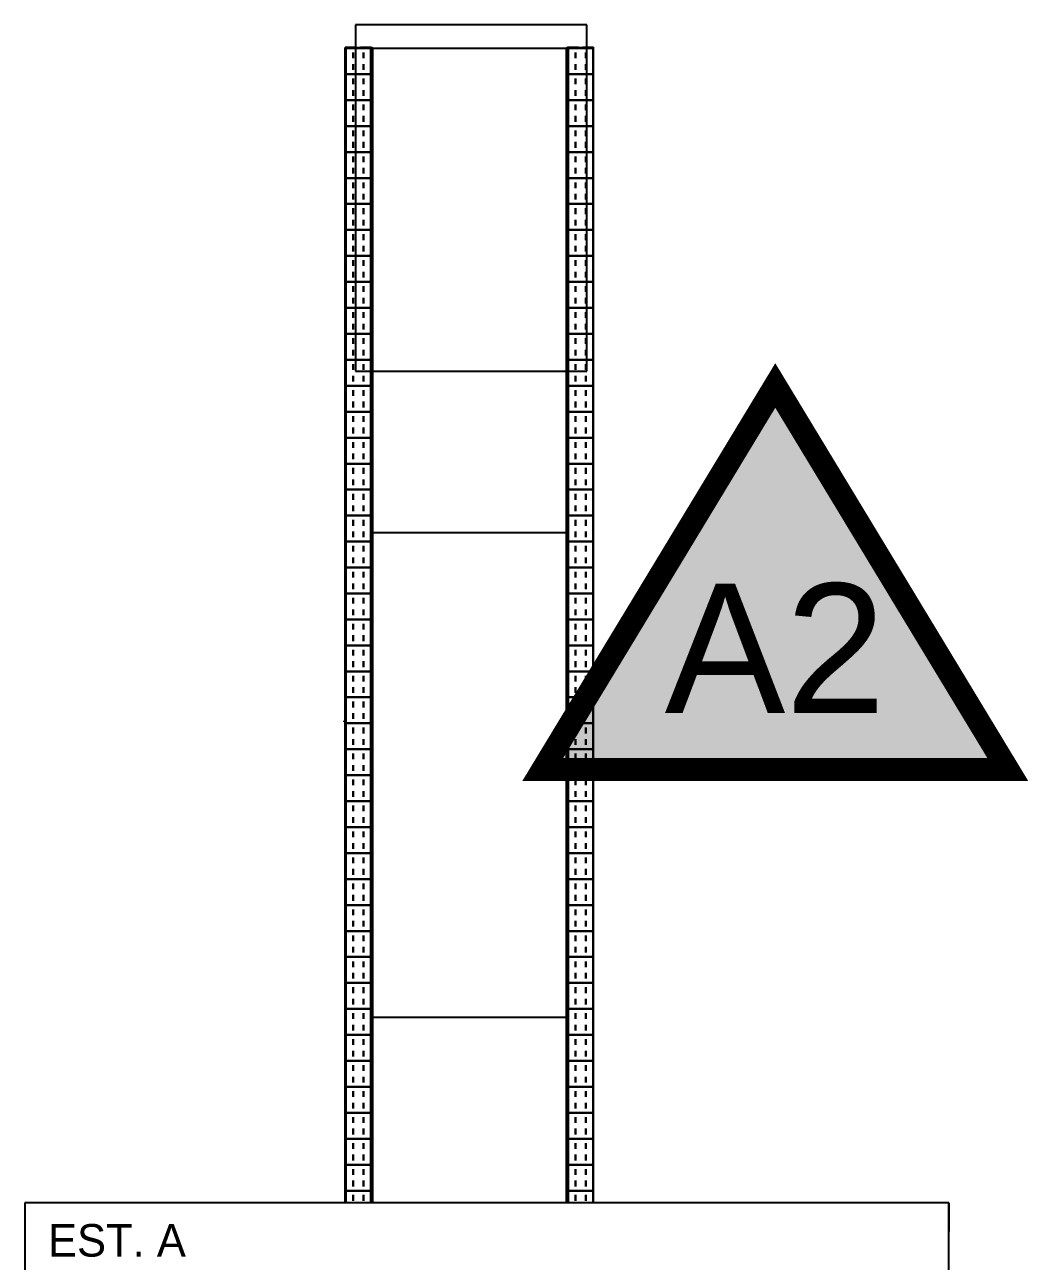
# Model space of a CAD drawing. Header units: metres. Extents: x 151 to 270, y 180 to 223.
# Drawn here: x 166.44 to 168.177, y 206.502 to 208.644 of the extents above; entities that cross this region are included whole.
import ezdxf
from ezdxf.enums import TextEntityAlignment as Align

# ---------------------------------------------------------------- set-up
doc = ezdxf.new("R2010")
doc.units = ezdxf.units.M
doc.layers.add('1-AREA DE PRODUCCION', color=7, linetype='Continuous')
doc.layers.add('2-SEÑALETICA', color=2, linetype='Continuous')
doc.styles.add('SEN-ARIAL', font='arial.ttf')

# ---------------------------------------------------------------- blocks, each defined once
blk = doc.blocks.new('SEÑ_ADVERTENCIA')
at = {"true_color": 0xffd100}
blk.add_hatch(color=2, dxfattribs=at).paths.add_polyline_path([(0, 0.3675), (0.4025, -0.2975), (-0.4025, -0.2975)])
at = {"color": 250, "const_width": 0.04}
blk.add_lwpolyline([(0, 0.3675), (0.4025, -0.2975), (-0.4025, -0.2975)], close=True, dxfattribs=at)
at = {"color": 250, "style": 'SEN-ARIAL'}
blk.add_attdef('CODIGO', text='', height=0.224, dxfattribs=at).set_placement((0, -0.0875), align=Align.MIDDLE_CENTER)
at = {"style": 'SEN-ARIAL', "flags": 1}
for tag, p in [('DESCRIPCION', (0, -0.55)), ('NOM', (0, -0.75))]:
    blk.add_attdef(tag, p, '', height=0.1, dxfattribs=at)

msp = doc.modelspace()

# ---------------------------------------------------------------- linework, layer by layer
at = {"layer": '1-AREA DE PRODUCCION', "color": 0, "lineweight": -2}
for p, q in [((167.413, 208.644), (167.013, 208.644)), ((167.013, 208.644), (167.013, 208.044)), ((167.413, 208.044), (167.413, 208.644)), ((167.013, 208.044), (167.413, 208.044))]:
    msp.add_line(p, q, dxfattribs=at)
at = {"layer": '1-AREA DE PRODUCCION', "color": 0, "linetype": 'Continuous', "lineweight": 30}
for p, q in [((166.9951, 208.6042), (166.9951, 208.6043)), ((166.9951, 208.6038), (166.9951, 208.6042)), ((166.9951, 208.6036), (166.9951, 208.6038)), ((166.9951, 208.545), (166.9951, 208.6036)), ((166.9971, 208.6042), (166.9961, 208.6042)), ((166.9961, 208.6039), (166.9971, 208.6039)), ((167.0052, 208.6034), (166.9961, 208.6034)), ((166.9961, 208.6033), (166.9961, 208.6034)), ((166.9961, 208.6033), (167.0391, 208.6033)), ((166.9961, 208.6033), (166.9961, 208.5583)), ((166.9981, 208.6043), (166.9981, 208.6042)), ((166.9981, 208.6038), (166.9981, 208.6042)), ((166.9981, 208.6038), (166.9981, 208.6038)), ((166.9981, 208.6036), (166.9981, 208.6035)), ((166.9985, 208.6035), (167.0052, 208.6035)), ((167.0011, 208.6036), (166.9986, 208.6036)), ((167.0043, 208.6042), (166.9998, 208.6043)), ((166.9998, 208.6037), (167.0043, 208.6039)), ((167.0001, 208.6044), (167.0126, 208.6044)), ((167.0052, 208.6034), (167.0001, 208.6034)), ((167.006, 208.6038), (167.0015, 208.6036)), ((167.0046, 208.6039), (167.0046, 208.6041)), ((167.0052, 208.6035), (167.0052, 208.6034)), ((167.0062, 208.6035), (167.0052, 208.6035)), ((167.0052, 208.6035), (167.0052, 208.6034)), ((167.029, 208.604), (167.0062, 208.604)), ((167.0062, 208.604), (167.0062, 208.6038)), ((167.0062, 208.604), (167.0062, 208.6035)), ((167.029, 208.604), (167.0062, 208.604)), ((167.0086, 208.5858), (167.0086, 208.5958)), ((167.0094, 208.6043), (167.0092, 208.6043)), ((167.0092, 208.6043), (167.0092, 208.6043)), ((167.0092, 208.6043), (167.0092, 208.6043)), ((167.0092, 208.6043), (167.0093, 208.6043)), ((167.0093, 208.6043), (167.0095, 208.6043)), ((167.0096, 208.6043), (167.0094, 208.6043)), ((167.0095, 208.6043), (167.014, 208.6041)), ((167.0099, 208.6043), (167.0096, 208.6043)), ((167.0102, 208.6043), (167.0099, 208.6043)), ((167.0126, 208.6043), (167.0102, 208.6043)), ((167.0136, 208.6044), (167.0136, 208.6044)), ((167.0136, 208.6041), (167.0136, 208.6044)), ((167.0147, 208.6041), (167.0205, 208.6041)), ((167.0212, 208.6041), (167.0257, 208.6043)), ((167.0216, 208.6044), (167.0216, 208.6044)), ((167.0216, 208.6041), (167.0216, 208.6044)), ((167.0226, 208.6044), (167.0351, 208.6044)), ((167.025, 208.6043), (167.0226, 208.6043)), ((167.0253, 208.6043), (167.025, 208.6043)), ((167.0255, 208.6043), (167.0253, 208.6043)), ((167.0257, 208.6043), (167.0255, 208.6043)), ((167.0257, 208.6043), (167.0258, 208.6043)), ((167.0259, 208.6043), (167.0257, 208.6043)), ((167.0258, 208.6043), (167.0259, 208.6043)), ((167.0259, 208.6043), (167.026, 208.6043)), ((167.026, 208.6043), (167.0259, 208.6043)), ((167.0266, 208.5858), (167.0266, 208.5958)), ((167.029, 208.6038), (167.029, 208.604)), ((167.029, 208.6035), (167.029, 208.604)), ((167.03, 208.6035), (167.029, 208.6035)), ((167.0337, 208.6036), (167.0291, 208.6038)), ((167.03, 208.6034), (167.03, 208.6035)), ((167.03, 208.6035), (167.0366, 208.6035)), ((167.03, 208.6034), (167.03, 208.6035)), ((167.0351, 208.6034), (167.03, 208.6034)), ((167.0391, 208.6034), (167.03, 208.6034)), ((167.0306, 208.6041), (167.0306, 208.6039)), ((167.0354, 208.6043), (167.0309, 208.6042)), ((167.0309, 208.6039), (167.0354, 208.6037)), ((167.0366, 208.6036), (167.034, 208.6036)), ((167.0371, 208.6042), (167.0371, 208.6043)), ((167.0371, 208.6038), (167.0371, 208.6042)), ((167.0371, 208.6038), (167.0371, 208.6038)), ((167.0371, 208.6035), (167.0371, 208.6036)), ((167.0391, 208.6042), (167.0381, 208.6042)), ((167.0381, 208.6039), (167.0391, 208.6039)), ((167.0391, 208.6033), (167.0391, 208.6034)), ((167.0391, 208.6033), (167.0391, 208.5583)), ((167.0401, 208.6043), (167.0401, 208.6042)), ((167.0416, 208.6042), (167.0401, 208.6042)), ((167.0401, 208.6035), (167.0401, 208.6042)), ((167.0401, 208.6038), (167.0401, 208.6036)), ((167.0401, 208.6035), (167.0401, 207.764)), ((167.0416, 208.6035), (167.0416, 208.6042)), ((167.0416, 208.6042), (167.0416, 208.6042)), ((167.3801, 208.6042), (167.3786, 208.6042)), ((167.3786, 208.6042), (167.3786, 208.6035)), ((167.3786, 208.6042), (167.3786, 208.6042)), ((167.3801, 208.6043), (167.3801, 208.6042)), ((167.3801, 208.6042), (167.3801, 208.6035)), ((167.3801, 208.6038), (167.3801, 208.6036)), ((167.3801, 207.764), (167.3801, 208.6035)), ((167.3811, 208.6042), (167.3821, 208.6042)), ((167.3821, 208.6039), (167.3811, 208.6039)), ((167.3811, 208.6033), (167.3811, 208.6034)), ((167.3811, 208.6034), (167.3902, 208.6034)), ((167.3811, 208.5583), (167.3811, 208.6033)), ((167.4241, 208.6033), (167.3811, 208.6033)), ((167.3831, 208.6042), (167.3831, 208.6043)), ((167.3831, 208.6042), (167.3831, 208.6038)), ((167.3831, 208.6038), (167.3831, 208.6038)), ((167.3831, 208.6035), (167.3831, 208.6036)), ((167.3902, 208.6035), (167.3835, 208.6035)), ((167.3836, 208.6036), (167.3861, 208.6036)), ((167.3848, 208.6043), (167.3893, 208.6042)), ((167.3893, 208.6039), (167.3848, 208.6037)), ((167.3976, 208.6044), (167.3851, 208.6044)), ((167.3851, 208.6034), (167.3902, 208.6034)), ((167.3865, 208.6036), (167.391, 208.6038)), ((167.3896, 208.6041), (167.3896, 208.6039)), ((167.3902, 208.6034), (167.3902, 208.6035)), ((167.3902, 208.6034), (167.3902, 208.6035)), ((167.3902, 208.6035), (167.3912, 208.6035)), ((167.3912, 208.604), (167.414, 208.604)), ((167.3912, 208.6038), (167.3912, 208.604)), ((167.3912, 208.6035), (167.3912, 208.604)), ((167.414, 208.604), (167.3912, 208.604)), ((167.3936, 208.5958), (167.3936, 208.5858)), ((167.3943, 208.6043), (167.3942, 208.6043)), ((167.3942, 208.6043), (167.3942, 208.6043)), ((167.3942, 208.6043), (167.3942, 208.6043)), ((167.3942, 208.6043), (167.3944, 208.6043)), ((167.3945, 208.6043), (167.3943, 208.6043)), ((167.3944, 208.6043), (167.3946, 208.6043)), ((167.399, 208.6041), (167.3945, 208.6043)), ((167.3946, 208.6043), (167.3949, 208.6043)), ((167.3949, 208.6043), (167.3952, 208.6043)), ((167.3952, 208.6043), (167.3976, 208.6043)), ((167.3986, 208.6044), (167.3986, 208.6044)), ((167.3986, 208.6044), (167.3986, 208.6041)), ((167.4055, 208.6041), (167.3997, 208.6041)), ((167.4107, 208.6043), (167.4062, 208.6041)), ((167.4066, 208.6044), (167.4066, 208.6044)), ((167.4066, 208.6044), (167.4066, 208.6041)), ((167.4201, 208.6044), (167.4076, 208.6044)), ((167.4076, 208.6043), (167.41, 208.6043)), ((167.41, 208.6043), (167.4103, 208.6043)), ((167.4103, 208.6043), (167.4105, 208.6043)), ((167.4105, 208.6043), (167.4107, 208.6043)), ((167.4107, 208.6043), (167.4109, 208.6043)), ((167.4108, 208.6043), (167.4107, 208.6043)), ((167.4109, 208.6043), (167.4108, 208.6043)), ((167.4109, 208.6043), (167.411, 208.6043)), ((167.411, 208.6043), (167.4109, 208.6043)), ((167.4116, 208.5958), (167.4116, 208.5858)), ((167.414, 208.604), (167.414, 208.6038)), ((167.414, 208.604), (167.414, 208.6035)), ((167.414, 208.6035), (167.415, 208.6035)), ((167.4141, 208.6038), (167.4187, 208.6036)), ((167.415, 208.6035), (167.415, 208.6034)), ((167.4216, 208.6035), (167.415, 208.6035)), ((167.415, 208.6035), (167.415, 208.6034)), ((167.415, 208.6034), (167.4201, 208.6034)), ((167.415, 208.6034), (167.4241, 208.6034)), ((167.4156, 208.6039), (167.4156, 208.6041)), ((167.4159, 208.6042), (167.4204, 208.6043)), ((167.4204, 208.6037), (167.4159, 208.6039)), ((167.419, 208.6036), (167.4216, 208.6036)), ((167.4221, 208.6043), (167.4221, 208.6042)), ((167.4221, 208.6042), (167.4221, 208.6038)), ((167.4221, 208.6038), (167.4221, 208.6038)), ((167.4221, 208.6036), (167.4221, 208.6035)), ((167.4231, 208.6042), (167.4241, 208.6042)), ((167.4241, 208.6039), (167.4231, 208.6039)), ((167.4241, 208.6033), (167.4241, 208.6034)), ((167.4241, 208.5583), (167.4241, 208.6033)), ((167.0086, 208.5659), (167.0086, 208.5758)), ((167.0266, 208.5659), (167.0266, 208.5758)), ((167.3936, 208.5758), (167.3936, 208.5659)), ((167.4116, 208.5758), (167.4116, 208.5659)), ((166.9951, 208.5431), (166.9951, 208.545)), ((166.9951, 207.4438), (166.9951, 208.5431)), ((166.9961, 208.5583), (167.0391, 208.5583)), ((166.9961, 208.5583), (166.9961, 208.5134)), ((167.0086, 208.5409), (167.0086, 208.5508)), ((167.0266, 208.5409), (167.0266, 208.5508)), ((167.0391, 208.5583), (167.0391, 208.5134)), ((167.4241, 208.5583), (167.3811, 208.5583)), ((167.3811, 208.5134), (167.3811, 208.5583)), ((167.3936, 208.5508), (167.3936, 208.5409)), ((167.4116, 208.5508), (167.4116, 208.5409)), ((167.4241, 208.5134), (167.4241, 208.5583)), ((167.0086, 208.5209), (167.0086, 208.5308)), ((167.0266, 208.5209), (167.0266, 208.5308)), ((167.3936, 208.5308), (167.3936, 208.5209)), ((167.4116, 208.5308), (167.4116, 208.5209)), ((166.9961, 208.5134), (167.0391, 208.5134)), ((166.9961, 208.5134), (166.9961, 208.4684)), ((167.0086, 208.4959), (167.0086, 208.5058)), ((167.0266, 208.4959), (167.0266, 208.5058)), ((167.0391, 208.5134), (167.0391, 208.4684)), ((167.3811, 208.4684), (167.3811, 208.5134)), ((167.4241, 208.5134), (167.3811, 208.5134)), ((167.3936, 208.5058), (167.3936, 208.4959)), ((167.4116, 208.5058), (167.4116, 208.4959)), ((167.4241, 208.4684), (167.4241, 208.5134)), ((167.0086, 208.4759), (167.0086, 208.4859)), ((167.0266, 208.4759), (167.0266, 208.4859)), ((167.3936, 208.4859), (167.3936, 208.4759)), ((167.4116, 208.4859), (167.4116, 208.4759)), ((166.9961, 208.4684), (167.0391, 208.4684)), ((166.9961, 208.4684), (166.9961, 208.4234)), ((167.0086, 208.4509), (167.0086, 208.4609)), ((167.0266, 208.4509), (167.0266, 208.4609)), ((167.0391, 208.4684), (167.0391, 208.4234)), ((167.3811, 208.4234), (167.3811, 208.4684)), ((167.4241, 208.4684), (167.3811, 208.4684)), ((167.3936, 208.4609), (167.3936, 208.4509)), ((167.4116, 208.4609), (167.4116, 208.4509)), ((167.4241, 208.4234), (167.4241, 208.4684)), ((167.0086, 208.4309), (167.0086, 208.4409)), ((167.0266, 208.4309), (167.0266, 208.4409)), ((167.3936, 208.4409), (167.3936, 208.4309)), ((167.4116, 208.4409), (167.4116, 208.4309)), ((166.9961, 208.4234), (167.0391, 208.4234)), ((166.9961, 208.4234), (166.9961, 208.3784)), ((167.0086, 208.406), (167.0086, 208.4159)), ((167.0266, 208.406), (167.0266, 208.4159)), ((167.0391, 208.4234), (167.0391, 208.3784)), ((167.3811, 208.3784), (167.3811, 208.4234)), ((167.4241, 208.4234), (167.3811, 208.4234)), ((167.3936, 208.4159), (167.3936, 208.406)), ((167.4116, 208.4159), (167.4116, 208.406)), ((167.4241, 208.3784), (167.4241, 208.4234)), ((167.0086, 208.386), (167.0086, 208.3959)), ((167.0266, 208.386), (167.0266, 208.3959)), ((167.3936, 208.3959), (167.3936, 208.386)), ((167.4116, 208.3959), (167.4116, 208.386)), ((166.9961, 208.3784), (167.0391, 208.3784)), ((166.9961, 208.3784), (166.9961, 208.3335)), ((167.0086, 208.361), (167.0086, 208.3709)), ((167.0266, 208.361), (167.0266, 208.3709)), ((167.0391, 208.3784), (167.0391, 208.3335)), ((167.3811, 208.3335), (167.3811, 208.3784)), ((167.4241, 208.3784), (167.3811, 208.3784)), ((167.3936, 208.3709), (167.3936, 208.361)), ((167.4116, 208.3709), (167.4116, 208.361)), ((167.4241, 208.3335), (167.4241, 208.3784)), ((167.0086, 208.341), (167.0086, 208.3509)), ((167.0266, 208.341), (167.0266, 208.3509)), ((167.3936, 208.3509), (167.3936, 208.341)), ((167.4116, 208.3509), (167.4116, 208.341)), ((166.9961, 208.3335), (167.0391, 208.3335)), ((166.9961, 208.3335), (166.9961, 208.2885)), ((167.0391, 208.3335), (167.0391, 208.2885)), ((167.3811, 208.2885), (167.3811, 208.3335)), ((167.4241, 208.3335), (167.3811, 208.3335)), ((167.4241, 208.2885), (167.4241, 208.3335)), ((167.0086, 208.316), (167.0086, 208.326)), ((167.0086, 208.296), (167.0086, 208.306)), ((167.0266, 208.316), (167.0266, 208.326)), ((167.0266, 208.296), (167.0266, 208.306)), ((167.3936, 208.326), (167.3936, 208.316)), ((167.3936, 208.306), (167.3936, 208.296)), ((167.4116, 208.326), (167.4116, 208.316)), ((167.4116, 208.306), (167.4116, 208.296)), ((166.9961, 208.2885), (167.0391, 208.2885)), ((166.9961, 208.2885), (166.9961, 208.2435)), ((167.0391, 208.2885), (167.0391, 208.2435)), ((167.3811, 208.2435), (167.3811, 208.2885)), ((167.4241, 208.2885), (167.3811, 208.2885)), ((167.4241, 208.2435), (167.4241, 208.2885)), ((167.0086, 208.271), (167.0086, 208.281)), ((167.0266, 208.271), (167.0266, 208.281)), ((167.3936, 208.281), (167.3936, 208.271)), ((167.4116, 208.281), (167.4116, 208.271)), ((166.9961, 208.2435), (167.0391, 208.2435)), ((166.9961, 208.2435), (166.9961, 208.1986)), ((167.0086, 208.251), (167.0086, 208.261)), ((167.0266, 208.251), (167.0266, 208.261)), ((167.0391, 208.2435), (167.0391, 208.1986)), ((167.3811, 208.1986), (167.3811, 208.2435)), ((167.4241, 208.2435), (167.3811, 208.2435)), ((167.3936, 208.261), (167.3936, 208.251)), ((167.4116, 208.261), (167.4116, 208.251)), ((167.4241, 208.1986), (167.4241, 208.2435)), ((167.0086, 208.2261), (167.0086, 208.236)), ((167.0266, 208.2261), (167.0266, 208.236)), ((167.3936, 208.236), (167.3936, 208.2261)), ((167.4116, 208.236), (167.4116, 208.2261)), ((167.0086, 208.2061), (167.0086, 208.216)), ((167.0266, 208.2061), (167.0266, 208.216)), ((167.3936, 208.216), (167.3936, 208.2061)), ((167.4116, 208.216), (167.4116, 208.2061)), ((166.9961, 208.1986), (167.0391, 208.1986)), ((166.9961, 208.1986), (166.9961, 208.1536)), ((167.0086, 208.1811), (167.0086, 208.191)), ((167.0266, 208.1811), (167.0266, 208.191)), ((167.0391, 208.1986), (167.0391, 208.1536)), ((167.3811, 208.1536), (167.3811, 208.1986)), ((167.4241, 208.1986), (167.3811, 208.1986)), ((167.3936, 208.191), (167.3936, 208.1811)), ((167.4116, 208.191), (167.4116, 208.1811)), ((167.4241, 208.1536), (167.4241, 208.1986)), ((167.0086, 208.1611), (167.0086, 208.171)), ((167.0266, 208.1611), (167.0266, 208.171)), ((167.3936, 208.171), (167.3936, 208.1611)), ((167.4116, 208.171), (167.4116, 208.1611)), ((166.9961, 208.1536), (167.0391, 208.1536)), ((166.9961, 208.1536), (166.9961, 208.1086)), ((167.0086, 208.1361), (167.0086, 208.1461)), ((167.0266, 208.1361), (167.0266, 208.1461)), ((167.0391, 208.1536), (167.0391, 208.1086)), ((167.3811, 208.1086), (167.3811, 208.1536)), ((167.4241, 208.1536), (167.3811, 208.1536)), ((167.3936, 208.1461), (167.3936, 208.1361)), ((167.4116, 208.1461), (167.4116, 208.1361)), ((167.4241, 208.1086), (167.4241, 208.1536)), ((167.0086, 208.1161), (167.0086, 208.1261)), ((167.0266, 208.1161), (167.0266, 208.1261)), ((167.3936, 208.1261), (167.3936, 208.1161)), ((167.4116, 208.1261), (167.4116, 208.1161)), ((166.9961, 208.1086), (167.0391, 208.1086)), ((166.9961, 208.1086), (166.9961, 208.0636)), ((167.0086, 208.0911), (167.0086, 208.1011)), ((167.0266, 208.0911), (167.0266, 208.1011)), ((167.0391, 208.1086), (167.0391, 208.0636)), ((167.3811, 208.0636), (167.3811, 208.1086)), ((167.4241, 208.1086), (167.3811, 208.1086)), ((167.3936, 208.1011), (167.3936, 208.0911)), ((167.4116, 208.1011), (167.4116, 208.0911)), ((167.4241, 208.0636), (167.4241, 208.1086)), ((167.0086, 208.0712), (167.0086, 208.0811)), ((167.0266, 208.0712), (167.0266, 208.0811)), ((167.3936, 208.0811), (167.3936, 208.0712)), ((167.4116, 208.0811), (167.4116, 208.0712)), ((166.9961, 208.0636), (167.0391, 208.0636)), ((166.9961, 208.0636), (166.9961, 208.0187)), ((167.0086, 208.0462), (167.0086, 208.0561)), ((167.0266, 208.0462), (167.0266, 208.0561)), ((167.0391, 208.0636), (167.0391, 208.0187)), ((167.3811, 208.0187), (167.3811, 208.0636)), ((167.4241, 208.0636), (167.3811, 208.0636)), ((167.3936, 208.0561), (167.3936, 208.0462)), ((167.4116, 208.0561), (167.4116, 208.0462)), ((167.4241, 208.0187), (167.4241, 208.0636)), ((167.0086, 208.0262), (167.0086, 208.0361)), ((167.0266, 208.0262), (167.0266, 208.0361)), ((167.3936, 208.0361), (167.3936, 208.0262)), ((167.4116, 208.0361), (167.4116, 208.0262)), ((166.9961, 208.0187), (167.0391, 208.0187)), ((166.9961, 208.0187), (166.9961, 207.9737)), ((167.0086, 208.0012), (167.0086, 208.0111)), ((167.0266, 208.0012), (167.0266, 208.0111)), ((167.0391, 208.0187), (167.0391, 207.9737)), ((167.3811, 207.9737), (167.3811, 208.0187)), ((167.4241, 208.0187), (167.3811, 208.0187)), ((167.3936, 208.0111), (167.3936, 208.0012)), ((167.4116, 208.0111), (167.4116, 208.0012)), ((167.4241, 207.9737), (167.4241, 208.0187)), ((167.0086, 207.9812), (167.0086, 207.9912)), ((167.0266, 207.9812), (167.0266, 207.9912)), ((167.3936, 207.9912), (167.3936, 207.9812)), ((167.4116, 207.9912), (167.4116, 207.9812)), ((166.9961, 207.9737), (167.0391, 207.9737)), ((166.9961, 207.9737), (166.9961, 207.9287)), ((167.0086, 207.9562), (167.0086, 207.9662)), ((167.0266, 207.9562), (167.0266, 207.9662)), ((167.0391, 207.9737), (167.0391, 207.9287)), ((167.3811, 207.9287), (167.3811, 207.9737)), ((167.4241, 207.9737), (167.3811, 207.9737)), ((167.3936, 207.9662), (167.3936, 207.9562)), ((167.4116, 207.9662), (167.4116, 207.9562)), ((167.4241, 207.9287), (167.4241, 207.9737)), ((167.0086, 207.9362), (167.0086, 207.9462)), ((167.0266, 207.9362), (167.0266, 207.9462)), ((167.3936, 207.9462), (167.3936, 207.9362)), ((167.4116, 207.9462), (167.4116, 207.9362)), ((166.9961, 207.9287), (167.0391, 207.9287)), ((166.9961, 207.9287), (166.9961, 207.8837)), ((167.0086, 207.9113), (167.0086, 207.9212)), ((167.0266, 207.9113), (167.0266, 207.9212)), ((167.0391, 207.9287), (167.0391, 207.8837)), ((167.3811, 207.8837), (167.3811, 207.9287)), ((167.4241, 207.9287), (167.3811, 207.9287)), ((167.3936, 207.9212), (167.3936, 207.9113)), ((167.4116, 207.9212), (167.4116, 207.9113)), ((167.4241, 207.8837), (167.4241, 207.9287)), ((167.0086, 207.8913), (167.0086, 207.9012)), ((167.0266, 207.8913), (167.0266, 207.9012)), ((167.3936, 207.9012), (167.3936, 207.8913)), ((167.4116, 207.9012), (167.4116, 207.8913)), ((166.9961, 207.8837), (167.0391, 207.8837)), ((166.9961, 207.8837), (166.9961, 207.8388)), ((167.0391, 207.8837), (167.0391, 207.8388)), ((167.3811, 207.8388), (167.3811, 207.8837)), ((167.4241, 207.8837), (167.3811, 207.8837)), ((167.4241, 207.8388), (167.4241, 207.8837)), ((167.0086, 207.8663), (167.0086, 207.8762)), ((167.0086, 207.8463), (167.0086, 207.8562)), ((167.0266, 207.8663), (167.0266, 207.8762)), ((167.0266, 207.8463), (167.0266, 207.8562)), ((167.3936, 207.8762), (167.3936, 207.8663)), ((167.3936, 207.8562), (167.3936, 207.8463)), ((167.4116, 207.8762), (167.4116, 207.8663)), ((167.4116, 207.8562), (167.4116, 207.8463)), ((166.9961, 207.8388), (167.0391, 207.8388)), ((166.9961, 207.8388), (166.9961, 207.7938)), ((167.0391, 207.8388), (167.0391, 207.7938)), ((167.3811, 207.7938), (167.3811, 207.8388)), ((167.4241, 207.8388), (167.3811, 207.8388)), ((167.4241, 207.7938), (167.4241, 207.8388)), ((167.0086, 207.8213), (167.0086, 207.8313)), ((167.0266, 207.8213), (167.0266, 207.8313)), ((167.3936, 207.8313), (167.3936, 207.8213)), ((167.4116, 207.8313), (167.4116, 207.8213)), ((166.9961, 207.7938), (167.0391, 207.7938)), ((166.9961, 207.7938), (166.9961, 207.7488)), ((167.0086, 207.8013), (167.0086, 207.8113)), ((167.0266, 207.8013), (167.0266, 207.8113)), ((167.0391, 207.7938), (167.0391, 207.7488)), ((167.3811, 207.7488), (167.3811, 207.7938)), ((167.4241, 207.7938), (167.3811, 207.7938)), ((167.3936, 207.8113), (167.3936, 207.8013)), ((167.4116, 207.8113), (167.4116, 207.8013)), ((167.4241, 207.7488), (167.4241, 207.7938)), ((167.0086, 207.7763), (167.0086, 207.7863)), ((167.0266, 207.7763), (167.0266, 207.7863)), ((167.3936, 207.7863), (167.3936, 207.7763)), ((167.4116, 207.7863), (167.4116, 207.7763)), ((167.0086, 207.7564), (167.0086, 207.7663)), ((167.0266, 207.7564), (167.0266, 207.7663)), ((167.0401, 207.764), (167.0401, 206.9245)), ((167.3801, 206.9245), (167.3801, 207.764)), ((167.3936, 207.7663), (167.3936, 207.7564)), ((167.4116, 207.7663), (167.4116, 207.7564)), ((166.9961, 207.7488), (167.0391, 207.7488)), ((166.9961, 207.7488), (166.9961, 207.7039)), ((167.0086, 207.7314), (167.0086, 207.7413)), ((167.0266, 207.7314), (167.0266, 207.7413)), ((167.0391, 207.7488), (167.0391, 207.7039)), ((167.3811, 207.7039), (167.3811, 207.7488)), ((167.4241, 207.7488), (167.3811, 207.7488)), ((167.3936, 207.7413), (167.3936, 207.7314)), ((167.4116, 207.7413), (167.4116, 207.7314)), ((167.4241, 207.7039), (167.4241, 207.7488)), ((167.0086, 207.7114), (167.0086, 207.7213)), ((167.0266, 207.7114), (167.0266, 207.7213)), ((167.3936, 207.7213), (167.3936, 207.7114)), ((167.4116, 207.7213), (167.4116, 207.7114)), ((166.9961, 207.7039), (167.0391, 207.7039)), ((166.9961, 207.7039), (166.9961, 207.6589)), ((167.0086, 207.6864), (167.0086, 207.6963)), ((167.0266, 207.6864), (167.0266, 207.6963)), ((167.0391, 207.7039), (167.0391, 207.6589)), ((167.3811, 207.6589), (167.3811, 207.7039)), ((167.4241, 207.7039), (167.3811, 207.7039)), ((167.3936, 207.6963), (167.3936, 207.6864)), ((167.4116, 207.6963), (167.4116, 207.6864)), ((167.4241, 207.6589), (167.4241, 207.7039)), ((167.0086, 207.6664), (167.0086, 207.6763)), ((167.0266, 207.6664), (167.0266, 207.6763)), ((167.3936, 207.6763), (167.3936, 207.6664)), ((167.4116, 207.6763), (167.4116, 207.6664)), ((166.9961, 207.6589), (167.0391, 207.6589)), ((166.9961, 207.6589), (166.9961, 207.6139)), ((167.0086, 207.6414), (167.0086, 207.6514)), ((167.0266, 207.6414), (167.0266, 207.6514)), ((167.0391, 207.6589), (167.0391, 207.6139)), ((167.3811, 207.6139), (167.3811, 207.6589)), ((167.4241, 207.6589), (167.3811, 207.6589)), ((167.3936, 207.6514), (167.3936, 207.6414)), ((167.4116, 207.6514), (167.4116, 207.6414)), ((167.4241, 207.6139), (167.4241, 207.6589)), ((167.0086, 207.6214), (167.0086, 207.6314)), ((167.0266, 207.6214), (167.0266, 207.6314)), ((167.3936, 207.6314), (167.3936, 207.6214)), ((167.4116, 207.6314), (167.4116, 207.6214)), ((166.9961, 207.6139), (167.0391, 207.6139)), ((166.9961, 207.6139), (166.9961, 207.5689)), ((167.0086, 207.5964), (167.0086, 207.6064)), ((167.0266, 207.5964), (167.0266, 207.6064)), ((167.0391, 207.6139), (167.0391, 207.5689)), ((167.3811, 207.5689), (167.3811, 207.6139)), ((167.4241, 207.6139), (167.3811, 207.6139)), ((167.3936, 207.6064), (167.3936, 207.5964)), ((167.4116, 207.6064), (167.4116, 207.5964)), ((167.4241, 207.5689), (167.4241, 207.6139)), ((167.0086, 207.5765), (167.0086, 207.5864)), ((167.0266, 207.5765), (167.0266, 207.5864)), ((167.3936, 207.5864), (167.3936, 207.5765)), ((167.4116, 207.5864), (167.4116, 207.5765)), ((166.9961, 207.5689), (167.0391, 207.5689)), ((166.9961, 207.5689), (166.9961, 207.524)), ((167.0086, 207.5515), (167.0086, 207.5614)), ((167.0266, 207.5515), (167.0266, 207.5614)), ((167.0391, 207.5689), (167.0391, 207.524)), ((167.3811, 207.524), (167.3811, 207.5689)), ((167.4241, 207.5689), (167.3811, 207.5689)), ((167.3936, 207.5614), (167.3936, 207.5515)), ((167.4116, 207.5614), (167.4116, 207.5515)), ((167.4241, 207.524), (167.4241, 207.5689)), ((167.0086, 207.5315), (167.0086, 207.5414)), ((167.0266, 207.5315), (167.0266, 207.5414)), ((167.3936, 207.5414), (167.3936, 207.5315)), ((167.4116, 207.5414), (167.4116, 207.5315)), ((166.9961, 207.524), (167.0391, 207.524)), ((166.9961, 207.524), (166.9961, 207.479)), ((167.0086, 207.5065), (167.0086, 207.5164)), ((167.0266, 207.5065), (167.0266, 207.5164)), ((167.0391, 207.524), (167.0391, 207.479)), ((167.3811, 207.479), (167.3811, 207.524)), ((167.4241, 207.524), (167.3811, 207.524)), ((167.3936, 207.5164), (167.3936, 207.5065)), ((167.4116, 207.5164), (167.4116, 207.5065)), ((167.4241, 207.479), (167.4241, 207.524)), ((167.0086, 207.4865), (167.0086, 207.4965)), ((167.0266, 207.4865), (167.0266, 207.4965)), ((167.3936, 207.4965), (167.3936, 207.4865)), ((167.4116, 207.4965), (167.4116, 207.4865)), ((166.9961, 207.479), (167.0391, 207.479)), ((166.9961, 207.479), (166.9961, 207.434)), ((167.0086, 207.4615), (167.0086, 207.4715)), ((167.0266, 207.4615), (167.0266, 207.4715)), ((167.0391, 207.479), (167.0391, 207.434)), ((167.3811, 207.434), (167.3811, 207.479)), ((167.4241, 207.479), (167.3811, 207.479)), ((167.3936, 207.4715), (167.3936, 207.4615)), ((167.4116, 207.4715), (167.4116, 207.4615)), ((167.4241, 207.434), (167.4241, 207.479)), ((167.0086, 207.4415), (167.0086, 207.4515)), ((167.0266, 207.4415), (167.0266, 207.4515)), ((167.3936, 207.4515), (167.3936, 207.4415)), ((167.4116, 207.4515), (167.4116, 207.4415)), ((166.9951, 207.4415), (166.9942, 207.4415)), ((166.9951, 207.4418), (166.9944, 207.4418)), ((166.9951, 207.4422), (166.9947, 207.4422)), ((166.9951, 207.3071), (166.9951, 207.4438)), ((166.9961, 207.434), (167.0391, 207.434)), ((166.9961, 207.434), (166.9961, 207.389)), ((167.0391, 207.434), (167.0391, 207.389)), ((167.3811, 207.389), (167.3811, 207.434)), ((167.4241, 207.434), (167.3811, 207.434)), ((167.4241, 207.389), (167.4241, 207.434)), ((167.0086, 207.4166), (167.0086, 207.4265)), ((167.0086, 207.3966), (167.0086, 207.4065)), ((167.0266, 207.4166), (167.0266, 207.4265)), ((167.0266, 207.3966), (167.0266, 207.4065)), ((167.3936, 207.4265), (167.3936, 207.4166)), ((167.3936, 207.4065), (167.3936, 207.3966)), ((167.4116, 207.4265), (167.4116, 207.4166)), ((167.4116, 207.4065), (167.4116, 207.3966)), ((166.9961, 207.389), (167.0391, 207.389)), ((166.9961, 207.389), (166.9961, 207.3441)), ((167.0391, 207.389), (167.0391, 207.3441)), ((167.3811, 207.3441), (167.3811, 207.389)), ((167.4241, 207.389), (167.3811, 207.389)), ((167.4241, 207.3441), (167.4241, 207.389)), ((167.0086, 207.3716), (167.0086, 207.3815)), ((167.0266, 207.3716), (167.0266, 207.3815)), ((167.3936, 207.3815), (167.3936, 207.3716)), ((167.4116, 207.3815), (167.4116, 207.3716)), ((166.9961, 207.3441), (167.0391, 207.3441)), ((166.9961, 207.3441), (166.9961, 207.2991)), ((167.0086, 207.3516), (167.0086, 207.3615)), ((167.0266, 207.3516), (167.0266, 207.3615)), ((167.0391, 207.3441), (167.0391, 207.2991)), ((167.3811, 207.2991), (167.3811, 207.3441)), ((167.4241, 207.3441), (167.3811, 207.3441)), ((167.3936, 207.3615), (167.3936, 207.3516)), ((167.4116, 207.3615), (167.4116, 207.3516)), ((167.4241, 207.2991), (167.4241, 207.3441)), ((167.0086, 207.3266), (167.0086, 207.3366)), ((167.0266, 207.3266), (167.0266, 207.3366)), ((167.3936, 207.3366), (167.3936, 207.3266)), ((167.4116, 207.3366), (167.4116, 207.3266)), ((166.9951, 207.3052), (166.9951, 207.3071)), ((166.9951, 206.6037), (166.9951, 207.3052)), ((167.0086, 207.3066), (167.0086, 207.3166)), ((167.0266, 207.3066), (167.0266, 207.3166)), ((167.3936, 207.3166), (167.3936, 207.3066)), ((167.4116, 207.3166), (167.4116, 207.3066)), ((166.9961, 207.2991), (167.0391, 207.2991)), ((166.9961, 207.2991), (166.9961, 207.2541)), ((167.0086, 207.2816), (167.0086, 207.2916)), ((167.0266, 207.2816), (167.0266, 207.2916)), ((167.0391, 207.2991), (167.0391, 207.2541)), ((167.3811, 207.2541), (167.3811, 207.2991)), ((167.4241, 207.2991), (167.3811, 207.2991)), ((167.3936, 207.2916), (167.3936, 207.2816)), ((167.4116, 207.2916), (167.4116, 207.2816)), ((167.4241, 207.2541), (167.4241, 207.2991)), ((167.0086, 207.2617), (167.0086, 207.2716)), ((167.0266, 207.2617), (167.0266, 207.2716)), ((167.3936, 207.2716), (167.3936, 207.2617)), ((167.4116, 207.2716), (167.4116, 207.2617)), ((166.9961, 207.2541), (167.0391, 207.2541)), ((166.9961, 207.2541), (166.9961, 207.2092)), ((167.0086, 207.2367), (167.0086, 207.2466)), ((167.0266, 207.2367), (167.0266, 207.2466)), ((167.0391, 207.2541), (167.0391, 207.2092)), ((167.3811, 207.2092), (167.3811, 207.2541)), ((167.4241, 207.2541), (167.3811, 207.2541)), ((167.3936, 207.2466), (167.3936, 207.2367)), ((167.4116, 207.2466), (167.4116, 207.2367)), ((167.4241, 207.2092), (167.4241, 207.2541)), ((167.0086, 207.2167), (167.0086, 207.2266)), ((167.0266, 207.2167), (167.0266, 207.2266)), ((167.3936, 207.2266), (167.3936, 207.2167)), ((167.4116, 207.2266), (167.4116, 207.2167)), ((166.9961, 207.2092), (167.0391, 207.2092)), ((166.9961, 207.2092), (166.9961, 207.1642)), ((167.0086, 207.1917), (167.0086, 207.2016)), ((167.0266, 207.1917), (167.0266, 207.2016)), ((167.0391, 207.2092), (167.0391, 207.1642)), ((167.3811, 207.1642), (167.3811, 207.2092)), ((167.4241, 207.2092), (167.3811, 207.2092)), ((167.3936, 207.2016), (167.3936, 207.1917)), ((167.4116, 207.2016), (167.4116, 207.1917)), ((167.4241, 207.1642), (167.4241, 207.2092)), ((167.0086, 207.1717), (167.0086, 207.1817)), ((167.0266, 207.1717), (167.0266, 207.1817)), ((167.3936, 207.1817), (167.3936, 207.1717)), ((167.4116, 207.1817), (167.4116, 207.1717)), ((166.9961, 207.1642), (167.0391, 207.1642)), ((166.9961, 207.1642), (166.9961, 207.1192)), ((167.0086, 207.1467), (167.0086, 207.1567)), ((167.0266, 207.1467), (167.0266, 207.1567)), ((167.0391, 207.1642), (167.0391, 207.1192)), ((167.3811, 207.1192), (167.3811, 207.1642)), ((167.4241, 207.1642), (167.3811, 207.1642)), ((167.3936, 207.1567), (167.3936, 207.1467)), ((167.4116, 207.1567), (167.4116, 207.1467)), ((167.4241, 207.1192), (167.4241, 207.1642)), ((167.0086, 207.1267), (167.0086, 207.1367)), ((167.0266, 207.1267), (167.0266, 207.1367)), ((167.3936, 207.1367), (167.3936, 207.1267)), ((167.4116, 207.1367), (167.4116, 207.1267)), ((166.9961, 207.1192), (167.0391, 207.1192)), ((166.9961, 207.1192), (166.9961, 207.0742)), ((167.0086, 207.1017), (167.0086, 207.1117)), ((167.0266, 207.1017), (167.0266, 207.1117)), ((167.0391, 207.1192), (167.0391, 207.0742)), ((167.3811, 207.0742), (167.3811, 207.1192)), ((167.4241, 207.1192), (167.3811, 207.1192)), ((167.3936, 207.1117), (167.3936, 207.1017)), ((167.4116, 207.1117), (167.4116, 207.1017)), ((167.4241, 207.0742), (167.4241, 207.1192)), ((167.0086, 207.0818), (167.0086, 207.0917)), ((167.0266, 207.0818), (167.0266, 207.0917)), ((167.3936, 207.0917), (167.3936, 207.0818)), ((167.4116, 207.0917), (167.4116, 207.0818)), ((166.9961, 207.0742), (167.0391, 207.0742)), ((166.9961, 207.0742), (166.9961, 207.0293)), ((167.0086, 207.0568), (167.0086, 207.0667)), ((167.0266, 207.0568), (167.0266, 207.0667)), ((167.0391, 207.0742), (167.0391, 207.0293)), ((167.3811, 207.0293), (167.3811, 207.0742)), ((167.4241, 207.0742), (167.3811, 207.0742)), ((167.3936, 207.0667), (167.3936, 207.0568)), ((167.4116, 207.0667), (167.4116, 207.0568)), ((167.4241, 207.0293), (167.4241, 207.0742)), ((167.0086, 207.0368), (167.0086, 207.0467)), ((167.0266, 207.0368), (167.0266, 207.0467)), ((167.3936, 207.0467), (167.3936, 207.0368)), ((167.4116, 207.0467), (167.4116, 207.0368)), ((166.9961, 207.0293), (167.0391, 207.0293)), ((166.9961, 207.0293), (166.9961, 206.9843)), ((167.0086, 207.0118), (167.0086, 207.0217)), ((167.0266, 207.0118), (167.0266, 207.0217)), ((167.0391, 207.0293), (167.0391, 206.9843)), ((167.3811, 206.9843), (167.3811, 207.0293)), ((167.4241, 207.0293), (167.3811, 207.0293)), ((167.3936, 207.0217), (167.3936, 207.0118)), ((167.4116, 207.0217), (167.4116, 207.0118)), ((167.4241, 206.9843), (167.4241, 207.0293)), ((167.0086, 206.9918), (167.0086, 207.0018)), ((167.0266, 206.9918), (167.0266, 207.0018)), ((167.3936, 207.0018), (167.3936, 206.9918)), ((167.4116, 207.0018), (167.4116, 206.9918)), ((166.9961, 206.9843), (167.0391, 206.9843)), ((166.9961, 206.9843), (166.9961, 206.9393)), ((167.0391, 206.9843), (167.0391, 206.9393)), ((167.3811, 206.9393), (167.3811, 206.9843)), ((167.4241, 206.9843), (167.3811, 206.9843)), ((167.4241, 206.9393), (167.4241, 206.9843)), ((167.0086, 206.9668), (167.0086, 206.9768)), ((167.0086, 206.9468), (167.0086, 206.9568)), ((167.0266, 206.9668), (167.0266, 206.9768)), ((167.0266, 206.9468), (167.0266, 206.9568)), ((167.3936, 206.9768), (167.3936, 206.9668)), ((167.3936, 206.9568), (167.3936, 206.9468)), ((167.4116, 206.9768), (167.4116, 206.9668)), ((167.4116, 206.9568), (167.4116, 206.9468)), ((166.9961, 206.9393), (167.0391, 206.9393)), ((166.9961, 206.9393), (166.9961, 206.8944)), ((167.0391, 206.9393), (167.0391, 206.8944)), ((167.3811, 206.8944), (167.3811, 206.9393)), ((167.4241, 206.9393), (167.3811, 206.9393)), ((167.4241, 206.8944), (167.4241, 206.9393)), ((167.0086, 206.9219), (167.0086, 206.9318)), ((167.0266, 206.9219), (167.0266, 206.9318)), ((167.0401, 206.9245), (167.0401, 206.6037)), ((167.3936, 206.9318), (167.3936, 206.9219)), ((167.4116, 206.9318), (167.4116, 206.9219)), ((166.9961, 206.8944), (167.0391, 206.8944)), ((166.9961, 206.8944), (166.9961, 206.8494)), ((167.0086, 206.9019), (167.0086, 206.9118)), ((167.0266, 206.9019), (167.0266, 206.9118)), ((167.0391, 206.8944), (167.0391, 206.8494)), ((167.3811, 206.8494), (167.3811, 206.8944)), ((167.4241, 206.8944), (167.3811, 206.8944)), ((167.3936, 206.9118), (167.3936, 206.9019)), ((167.4116, 206.9118), (167.4116, 206.9019)), ((167.4241, 206.8494), (167.4241, 206.8944)), ((167.0086, 206.8769), (167.0086, 206.8868)), ((167.0266, 206.8769), (167.0266, 206.8868)), ((167.3936, 206.8868), (167.3936, 206.8769)), ((167.4116, 206.8868), (167.4116, 206.8769)), ((167.0086, 206.8569), (167.0086, 206.8668)), ((167.0266, 206.8569), (167.0266, 206.8668)), ((167.3936, 206.8668), (167.3936, 206.8569)), ((167.4116, 206.8668), (167.4116, 206.8569)), ((166.9961, 206.8494), (167.0391, 206.8494)), ((166.9961, 206.8494), (166.9961, 206.8044)), ((167.0086, 206.8319), (167.0086, 206.8419)), ((167.0266, 206.8319), (167.0266, 206.8419)), ((167.0391, 206.8494), (167.0391, 206.8044)), ((167.3811, 206.8044), (167.3811, 206.8494)), ((167.4241, 206.8494), (167.3811, 206.8494)), ((167.3936, 206.8419), (167.3936, 206.8319)), ((167.4116, 206.8419), (167.4116, 206.8319)), ((167.4241, 206.8044), (167.4241, 206.8494)), ((167.0086, 206.8119), (167.0086, 206.8219)), ((167.0266, 206.8119), (167.0266, 206.8219)), ((167.3936, 206.8219), (167.3936, 206.8119)), ((167.4116, 206.8219), (167.4116, 206.8119)), ((166.9961, 206.8044), (167.0391, 206.8044)), ((166.9961, 206.8044), (166.9961, 206.7594)), ((167.0086, 206.7869), (167.0086, 206.7969)), ((167.0266, 206.7869), (167.0266, 206.7969)), ((167.0391, 206.8044), (167.0391, 206.7594)), ((167.3811, 206.7594), (167.3811, 206.8044)), ((167.4241, 206.8044), (167.3811, 206.8044)), ((167.3936, 206.7969), (167.3936, 206.7869)), ((167.4116, 206.7969), (167.4116, 206.7869)), ((167.4241, 206.7594), (167.4241, 206.8044)), ((167.0086, 206.767), (167.0086, 206.7769)), ((167.0266, 206.767), (167.0266, 206.7769)), ((167.3936, 206.7769), (167.3936, 206.767)), ((167.4116, 206.7769), (167.4116, 206.767)), ((166.9961, 206.7594), (167.0391, 206.7594)), ((166.9961, 206.7594), (166.9961, 206.7145)), ((167.0086, 206.742), (167.0086, 206.7519)), ((167.0266, 206.742), (167.0266, 206.7519)), ((167.0391, 206.7594), (167.0391, 206.7145)), ((167.3811, 206.7145), (167.3811, 206.7594)), ((167.4241, 206.7594), (167.3811, 206.7594)), ((167.3936, 206.7519), (167.3936, 206.742)), ((167.4116, 206.7519), (167.4116, 206.742)), ((167.4241, 206.7145), (167.4241, 206.7594)), ((167.0086, 206.722), (167.0086, 206.7319)), ((167.0266, 206.722), (167.0266, 206.7319)), ((167.3936, 206.7319), (167.3936, 206.722)), ((167.4116, 206.7319), (167.4116, 206.722)), ((166.9961, 206.7145), (167.0391, 206.7145)), ((166.9961, 206.7145), (166.9961, 206.6695)), ((167.0086, 206.697), (167.0086, 206.7069)), ((167.0266, 206.697), (167.0266, 206.7069)), ((167.0391, 206.7145), (167.0391, 206.6695)), ((167.3811, 206.6695), (167.3811, 206.7145)), ((167.4241, 206.7145), (167.3811, 206.7145)), ((167.3936, 206.7069), (167.3936, 206.697)), ((167.4116, 206.7069), (167.4116, 206.697)), ((167.4241, 206.6695), (167.4241, 206.7145)), ((167.0086, 206.677), (167.0086, 206.687)), ((167.0266, 206.677), (167.0266, 206.687)), ((167.3936, 206.687), (167.3936, 206.677)), ((167.4116, 206.687), (167.4116, 206.677)), ((166.9961, 206.6695), (167.0391, 206.6695)), ((166.9961, 206.6695), (166.9961, 206.6245)), ((167.0086, 206.652), (167.0086, 206.662)), ((167.0266, 206.652), (167.0266, 206.662)), ((167.0391, 206.6695), (167.0391, 206.6245)), ((167.3811, 206.6245), (167.3811, 206.6695)), ((167.4241, 206.6695), (167.3811, 206.6695)), ((167.3936, 206.662), (167.3936, 206.652)), ((167.4116, 206.662), (167.4116, 206.652)), ((167.4241, 206.6245), (167.4241, 206.6695)), ((167.0086, 206.632), (167.0086, 206.642)), ((167.0266, 206.632), (167.0266, 206.642)), ((167.3936, 206.642), (167.3936, 206.632)), ((167.4116, 206.642), (167.4116, 206.632)), ((166.9961, 206.6245), (167.0391, 206.6245)), ((166.9961, 206.6245), (166.9961, 206.6037)), ((167.0086, 206.6071), (167.0086, 206.617)), ((167.0266, 206.6071), (167.0266, 206.617)), ((167.0391, 206.6245), (167.0391, 206.6037)), ((167.3811, 206.6037), (167.3811, 206.6245)), ((167.4241, 206.6245), (167.3811, 206.6245)), ((167.3936, 206.617), (167.3936, 206.6071)), ((167.4116, 206.617), (167.4116, 206.6071)), ((167.4241, 206.6037), (167.4241, 206.6245))]:
    msp.add_line(p, q, dxfattribs=at)
at = {"layer": '1-AREA DE PRODUCCION', "color": 0, "linetype": 'Continuous', "lineweight": 13}
for p, q in [((166.9961, 208.6039), (166.9961, 208.6042)), ((166.9971, 208.6039), (166.9971, 208.6042)), ((166.9986, 208.6035), (166.9986, 208.6036)), ((166.9998, 208.6037), (166.9998, 208.6043)), ((167.0011, 208.6035), (167.0011, 208.6036)), ((167.0015, 208.6035), (167.0015, 208.6036)), ((167.0043, 208.6039), (167.0043, 208.6042)), ((167.006, 208.6035), (167.006, 208.6038)), ((167.0102, 208.6043), (167.0102, 208.6043)), ((167.0126, 208.6042), (167.0126, 208.6043)), ((167.0226, 208.6042), (167.0226, 208.6043)), ((167.025, 208.6043), (167.025, 208.6043)), ((167.0291, 208.6035), (167.0291, 208.6038)), ((167.0309, 208.6039), (167.0309, 208.6042)), ((167.0337, 208.6035), (167.0337, 208.6036)), ((167.034, 208.6035), (167.034, 208.6036)), ((167.0354, 208.6037), (167.0354, 208.6043)), ((167.0366, 208.6035), (167.0366, 208.6036)), ((167.0381, 208.6039), (167.0381, 208.6042)), ((167.0391, 208.6039), (167.0391, 208.6042)), ((167.0416, 208.6042), (167.0401, 208.6042)), ((167.0416, 208.6035), (167.0401, 208.6035)), ((167.0426, 208.6034), (167.0426, 207.7639)), ((167.0426, 208.6034), (167.0426, 208.6034)), ((167.3776, 207.7639), (167.3776, 208.6034)), ((167.3776, 208.6034), (167.3776, 208.6034)), ((167.3801, 208.6042), (167.3786, 208.6042)), ((167.3786, 208.6035), (167.3801, 208.6035)), ((167.3811, 208.6042), (167.3811, 208.6039)), ((167.3821, 208.6042), (167.3821, 208.6039)), ((167.3836, 208.6036), (167.3836, 208.6035)), ((167.3848, 208.6043), (167.3848, 208.6037)), ((167.3861, 208.6036), (167.3861, 208.6035)), ((167.3865, 208.6036), (167.3865, 208.6035)), ((167.3893, 208.6042), (167.3893, 208.6039)), ((167.391, 208.6038), (167.391, 208.6035)), ((167.3952, 208.6043), (167.3952, 208.6043)), ((167.3976, 208.6043), (167.3976, 208.6042)), ((167.4076, 208.6043), (167.4076, 208.6042)), ((167.41, 208.6043), (167.41, 208.6043)), ((167.4141, 208.6038), (167.4141, 208.6035)), ((167.4159, 208.6042), (167.4159, 208.6039)), ((167.4187, 208.6036), (167.4187, 208.6035)), ((167.419, 208.6036), (167.419, 208.6035)), ((167.4204, 208.6043), (167.4204, 208.6037)), ((167.4216, 208.6036), (167.4216, 208.6035)), ((167.4231, 208.6042), (167.4231, 208.6039)), ((167.4241, 208.6042), (167.4241, 208.6039)), ((166.9951, 208.5431), (166.9931, 208.5431)), ((167.0426, 207.7639), (167.0426, 206.9244)), ((167.3776, 206.9244), (167.3776, 207.7639)), ((166.9951, 207.437), (166.9916, 207.437)), ((166.9951, 207.4438), (166.9931, 207.4438)), ((166.9951, 207.4411), (166.994, 207.4411)), ((166.9951, 207.4422), (166.9947, 207.4422)), ((166.9951, 207.3052), (166.9931, 207.3052)), ((167.0426, 206.9244), (167.0426, 206.6037))]:
    msp.add_line(p, q, dxfattribs=at)
at = {"layer": '1-AREA DE PRODUCCION', "color": 0}
for p, q in [((167.0408, 208.6035), (167.3793, 208.6035)), ((167.3776, 207.7639), (167.0426, 207.7639)), ((167.3776, 206.9244), (167.0401, 206.9245)), ((167.3776, 206.9244), (167.3776, 206.6037)), ((167.3801, 206.9245), (167.3801, 206.6037)), ((166.4401, 206.6037), (166.4401, 204.1037)), ((168.0401, 206.6037), (166.4401, 206.6037)), ((167.4241, 206.6037), (167.2401, 206.6037)), ((168.0401, 206.6037), (168.0401, 206.5537)), ((168.0401, 204.1037), (168.0401, 206.6037))]:
    msp.add_line(p, q, dxfattribs=at)
at = {"layer": '1-AREA DE PRODUCCION', "color": 0, "linetype": 'Continuous', "lineweight": 30}
for centre, radius, start, end in [((166.9988, 208.5685), 0.036, 88.0109, 95.9867), ((166.9958, 208.6114), 0.00719, 264.0133, 271.9891), ((166.9958, 208.5967), 0.00719, 88.0109, 95.9867), ((166.9988, 208.6393), 0.036, 264.0133, 271.9891), ((166.9973, 208.6114), 0.00719, 268.0109, 275.9867), ((166.9973, 208.5967), 0.00719, 84.0133, 91.9891), ((166.9991, 208.5909), 0.0134, 87.1751, 94.4813), ((166.9991, 208.6171), 0.0134, 265.5187, 272.8249), ((166.9984, 208.6), 0.0036, 88.0109, 95.9867), ((166.9984, 208.6066), 0.0031, 263.6341, 271.9266), ((167.0011, 208.6144), 0.0107, 269.8849, 271.7715), ((167.0043, 208.6029), 0.00126, 78.4964, 91.8715), ((167.0043, 208.6052), 0.00126, 268.1285, 281.5036), ((167.006, 208.6044), 0.000631, 268.1285, 281.5036), ((167.0128, 208.5973), 0.00719, 84.0133, 91.9891), ((167.0128, 208.6115), 0.00719, 268.0109, 275.9867), ((167.0146, 208.6256), 0.0215, 268.2285, 270.1151), ((167.0205, 208.6256), 0.0215, 269.8849, 271.7715), ((167.0223, 208.6115), 0.00719, 264.0133, 271.9891), ((167.0223, 208.5973), 0.00719, 88.0109, 95.9867), ((167.0291, 208.6044), 0.000631, 258.4964, 271.8715), ((167.0308, 208.6029), 0.00126, 88.1285, 101.5036), ((167.0308, 208.6052), 0.00126, 258.4964, 271.8715), ((167.034, 208.6144), 0.0107, 268.2285, 270.1151), ((167.0363, 208.5685), 0.036, 84.0133, 91.9891), ((167.0363, 208.6393), 0.036, 268.0109, 275.9867), ((167.036, 208.5909), 0.0134, 85.5187, 92.8249), ((167.036, 208.6171), 0.0134, 267.1751, 274.4813), ((167.0367, 208.6), 0.0036, 84.0133, 91.9891), ((167.0367, 208.6066), 0.0031, 268.0734, 276.3659), ((167.0378, 208.6114), 0.00719, 264.0133, 271.9891), ((167.0378, 208.5967), 0.00719, 88.0109, 95.9867), ((167.0393, 208.6114), 0.00719, 268.0109, 275.9867), ((167.0393, 208.5967), 0.00719, 84.0133, 91.9891), ((167.0419, 208.6214), 0.018, 264.0133, 271.9891), ((167.0423, 208.6106), 0.00719, 264.0133, 271.9891), ((167.3782, 208.6214), 0.018, 268.0109, 275.9867), ((167.3778, 208.6106), 0.00719, 268.0109, 275.9867), ((167.3838, 208.5685), 0.036, 88.0109, 95.9867), ((167.3808, 208.6114), 0.00719, 264.0133, 271.9891), ((167.3808, 208.5967), 0.00719, 88.0109, 95.9867), ((167.3838, 208.6393), 0.036, 264.0133, 271.9891), ((167.3823, 208.6114), 0.00719, 268.0109, 275.9867), ((167.3823, 208.5967), 0.00719, 84.0133, 91.9891), ((167.3841, 208.5909), 0.0134, 87.1751, 94.4813), ((167.3841, 208.6171), 0.0134, 265.5187, 272.8249), ((167.3834, 208.6), 0.0036, 88.0109, 95.9867), ((167.3834, 208.6066), 0.0031, 263.6341, 271.9266), ((167.3861, 208.6144), 0.0107, 269.8849, 271.7715), ((167.3893, 208.6029), 0.00126, 78.4964, 91.8715), ((167.3893, 208.6052), 0.00126, 268.1285, 281.5036), ((167.391, 208.6044), 0.000631, 268.1285, 281.5036), ((167.3978, 208.5973), 0.00719, 84.0133, 91.9891), ((167.3978, 208.6115), 0.00719, 268.0109, 275.9867), ((167.3996, 208.6256), 0.0215, 268.2285, 270.1151), ((167.4055, 208.6256), 0.0215, 269.8849, 271.7715), ((167.4073, 208.6115), 0.00719, 264.0133, 271.9891), ((167.4073, 208.5973), 0.00719, 88.0109, 95.9867), ((167.4141, 208.6044), 0.000631, 258.4964, 271.8715), ((167.4158, 208.6029), 0.00126, 88.1285, 101.5036), ((167.4158, 208.6052), 0.00126, 258.4964, 271.8715), ((167.419, 208.6144), 0.0107, 268.2285, 270.1151), ((167.4213, 208.5685), 0.036, 84.0133, 91.9891), ((167.4213, 208.6393), 0.036, 268.0109, 275.9867), ((167.421, 208.5909), 0.0134, 85.5187, 92.8249), ((167.421, 208.6171), 0.0134, 267.1751, 274.4813), ((167.4217, 208.6), 0.0036, 84.0133, 91.9891), ((167.4217, 208.6066), 0.0031, 268.0734, 276.3659), ((167.4228, 208.6114), 0.00719, 264.0133, 271.9891), ((167.4228, 208.5967), 0.00719, 88.0109, 95.9867), ((167.4243, 208.6114), 0.00719, 268.0109, 275.9867), ((167.4243, 208.5967), 0.00719, 84.0133, 91.9891), ((166.9921, 208.5459), 0.003, 0.0009, 30.0165), ((166.9921, 208.5431), 0.003, 0.0009, 30.0165), ((167.0419, 207.7819), 0.018, 264.0133, 271.9891), ((167.3782, 207.7819), 0.018, 268.0109, 275.9867), ((166.9921, 207.4438), 0.003, 329.9835, 359.9991), ((166.9921, 207.308), 0.003, 0.0009, 30.0165), ((166.9921, 207.3052), 0.003, 0.0009, 30.0165), ((167.0419, 206.9424), 0.018, 264.0133, 271.9891), ((167.3782, 206.9424), 0.018, 268.0109, 275.9867)]:
    msp.add_arc(centre, radius, start, end, dxfattribs=at)

# ---------------------------------------------------------------- block references
at = {"layer": '2-SEÑALETICA'}
msp.add_blockref('SEÑ_ADVERTENCIA', (167.7395, 207.6516), dxfattribs=at).add_auto_attribs({'CODIGO': 'A2'})

# ---------------------------------------------------------------- texts
at = {"layer": '1-AREA DE PRODUCCION', "color": 0}
msp.add_text('EST. A', height=0.05637, dxfattribs=at).set_placement((166.4803, 206.5103))

doc.saveas('drawing.dxf')
